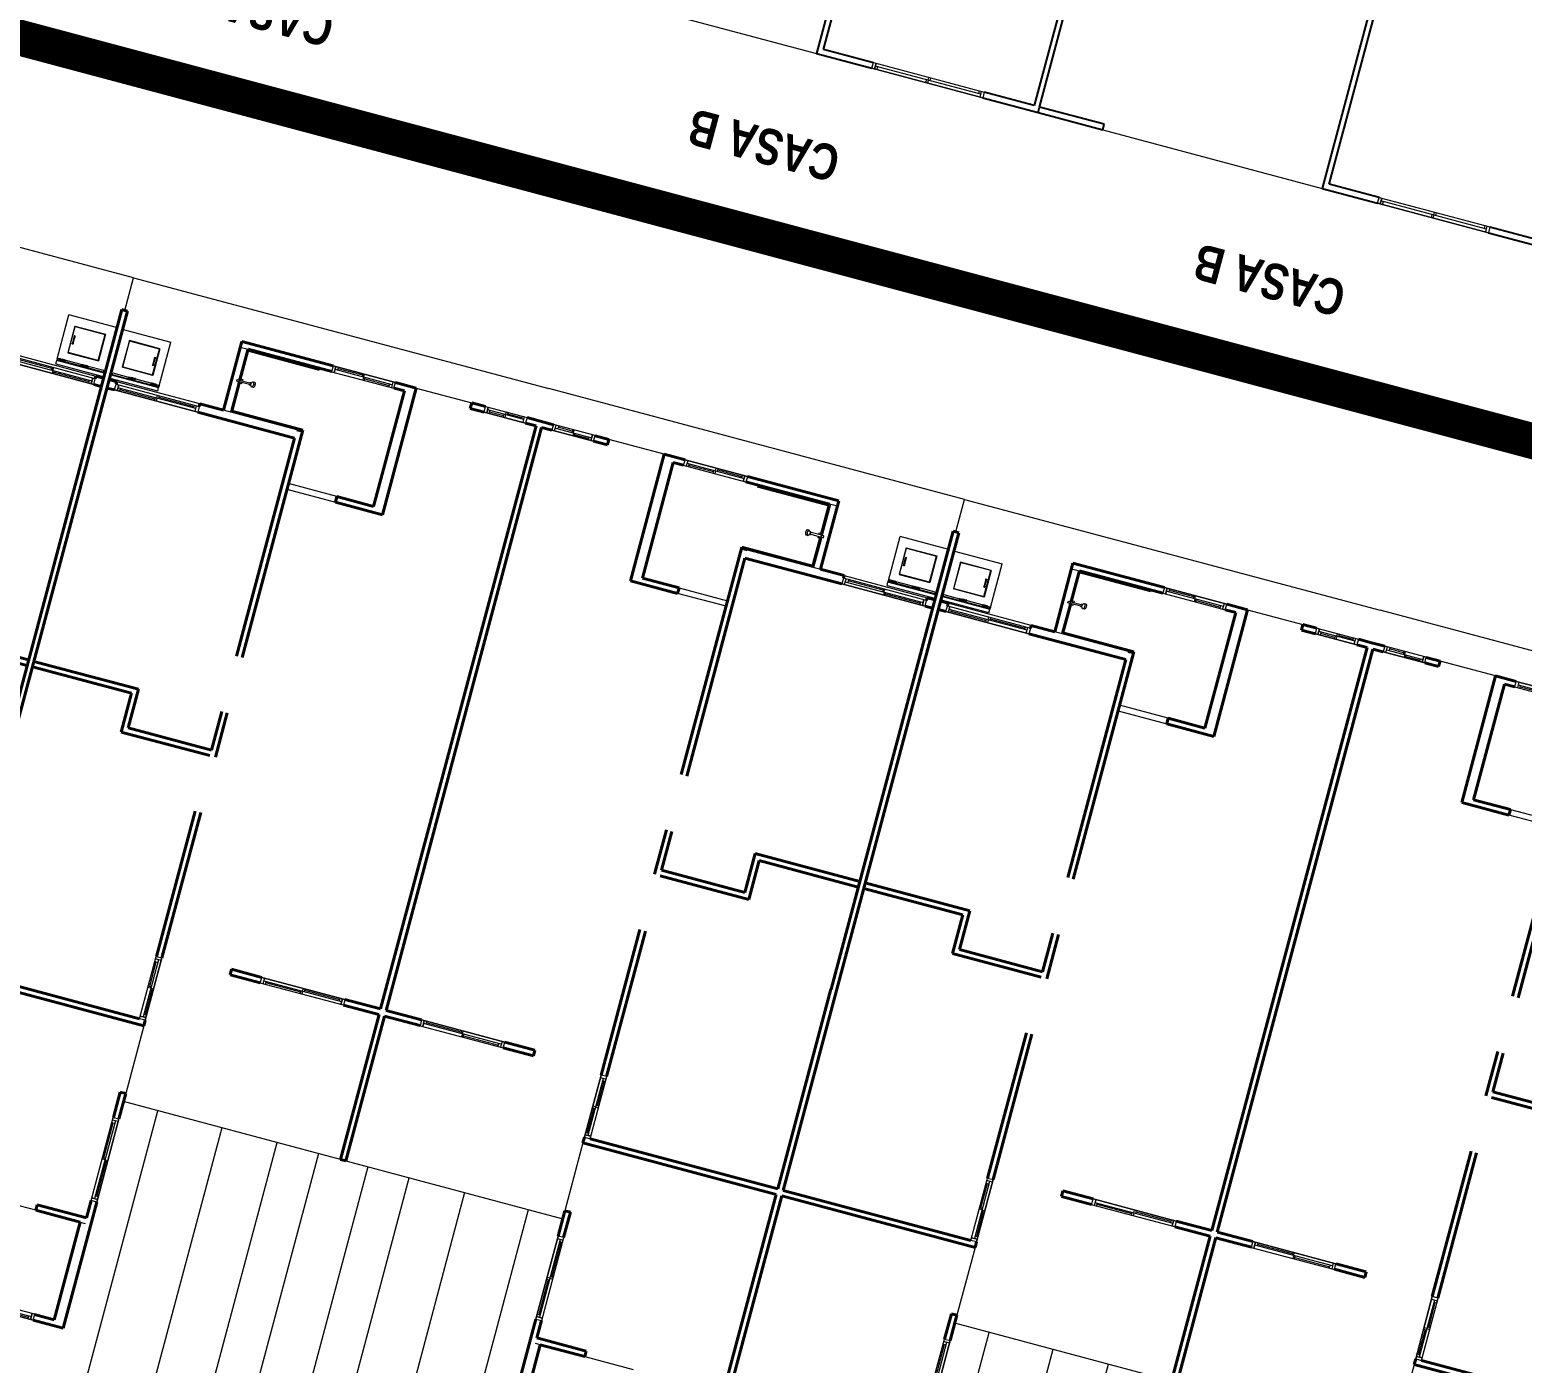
# Model space of a CAD drawing. Header units: metres. Extents: x 689715 to 690980, y 1005284 to 1006835.
# Drawn here: x 690635.59 to 690656.4, y 1005480.28 to 1005498.88 of the extents above; entities that cross this region are included whole.
import ezdxf

# ---------------------------------------------------------------- set-up
doc = ezdxf.new("R2010")
doc.units = ezdxf.units.M
doc.linetypes.add('Dash', pattern=[0.006, 0.003, -0.003])
for name, color, linetype in [('0_HUELLA MAYA 3R', 7, 'Continuous'), ('A-BLDG', 7, 'Continuous'), ('C-LOTE-LINEA', 230, 'Continuous'), ('POLIGONO EFECTIVO FIII', 6, 'Continuous')]:
    doc.layers.add(name, color=color, linetype=linetype)
for name, color, linetype, lineweight in [('A-AREA', 250, 'Dash', 9), ('A-FLOR', 250, 'Continuous', 9), ('A-GLAZ', 151, 'Continuous', 9), ('A-WALL', 250, 'Continuous', 9), ('G-ANNO-TEXT', 2, 'Continuous', 9), ('G-IMPT', 8, 'Continuous', 9), ('P-PIPE', 250, 'Continuous', 9), ('P-SANR-FIXT', 250, 'Continuous', 9), ('Q-SPCQ', 91, 'Continuous', 9)]:
    doc.layers.add(name, color=color, linetype=linetype, lineweight=lineweight)
doc.styles.add('Arial_B', font='', dxfattribs={"width": 0.8, "height": 0.5})
doc.styles.get('Arial_B').set_extended_font_data('Arial', bold=True)

# ---------------------------------------------------------------- blocks, each defined once
blk = doc.blocks.new('Window-Sliding - VENTANA DE 1_60 X 1_20-1075703-PLANO CLAVE')
at = {"layer": 'A-GLAZ'}
for p, q in [((-0.8, -0.04), (-0.8, 0.043)), ((-0.8, 0.043), (0.8, 0.043)), ((-0.8, 0.043), (0.8, 0.043)), ((-0.8, 0.043), (0.8, 0.043)), ((-0.762, 0.043), (-0.762, -0.04)), ((-0.762, -0.04), (-0.762, 0.043)), ((0.762, 0.001), (-0.762, 0.001)), ((-0.727, -0.04), (-0.727, 0.001)), ((-0.022, -0.04), (-0.022, 0.001)), ((0, 0.001), (0, 0.043)), ((0, 0.001), (0, -0.04)), ((0.023, 0.043), (0.023, 0.001)), ((0.727, 0.043), (0.727, 0.001)), ((0.762, -0.04), (0.762, 0.043)), ((0.8, 0.043), (0.8, -0.04)), ((0.8, -0.04), (-0.8, -0.04)), ((-0.8, -0.04), (0.8, -0.04))]:
    blk.add_line(p, q, dxfattribs=at)
blk = doc.blocks.new('FRESNO B')
at = {"layer": 'A-FLOR', "color": 141}
blk.add_line((7.917, 17.35), (4.75, 17.35), dxfattribs=at)
at = {"layer": 'A-WALL', "color": 141, "lineweight": 25}
for p, q in [((2.35, 17.35), (1.55, 17.35)), ((1.55, 17.35), (1.55, 17.27)), ((4.75, 17.35), (3.95, 17.35)), ((4.75, 14.15), (4.75, 17.35)), ((7.917, 17.35), (7.917, 17.27)), ((8.85, 17.35), (7.917, 17.35)), ((1.55, 17.27), (1.55, 17.27)), ((1.55, 17.27), (1.55, 12.65)), ((1.63, 17.27), (2.35, 17.27)), ((1.63, 13.95), (1.63, 17.27)), ((3.95, 17.27), (4.67, 17.27)), ((4.67, 17.27), (4.67, 14.15)), ((7.917, 17.27), (8.85, 17.27)), ((8.85, 17.27), (8.85, 12.65))]:
    blk.add_line(p, q, dxfattribs=at)
at = {"layer": 'A-GLAZ', "color": 141, "rotation": 180}
blk.add_blockref('Window-Sliding - VENTANA DE 1_60 X 1_20-1075703-PLANO CLAVE', (3.15, 17.31), dxfattribs=at)
at = {"layer": 'G-ANNO-TEXT', "color": 141, "insert": (4.063, 19.029), "char_height": 0.5, "width": 2.64557, "attachment_point": 1, "style": 'Arial_B'}
blk.add_mtext('CASA B', dxfattribs=at)
blk = doc.blocks.new('Shower_System-Symmons-Dia-Shower-Tub_Spout - DUCHA-743155-NIVEL 000')
at = {"layer": 'P-PIPE'}
for p, q in [((10.057, 11.284), (10.031, 11.284)), ((10.063, 11.278), (10.057, 11.284)), ((10.07, 11.266), (10.063, 11.278)), ((10.085, 11.266), (10.07, 11.266)), ((10.085, 11.259), (10.091, 11.259)), ((10.241, 11.259), (10.091, 11.259)), ((10.246, 11.278), (10.241, 11.261)), ((10.241, 11.261), (10.241, 11.259)), ((10.241, 11.234), (10.241, 11.259)), ((10.246, 11.215), (10.246, 11.278)), ((10.25, 11.278), (10.246, 11.278)), ((10.25, 11.259), (10.25, 11.278)), ((10.275, 11.259), (10.25, 11.259)), ((10.275, 11.234), (10.275, 11.259)), ((10.031, 11.208), (10.057, 11.208)), ((10.057, 11.208), (10.063, 11.215)), ((10.063, 11.215), (10.07, 11.227)), ((10.07, 11.227), (10.085, 11.227)), ((10.085, 11.234), (10.091, 11.234)), ((10.091, 11.234), (10.241, 11.234)), ((10.241, 11.234), (10.241, 11.232)), ((10.241, 11.232), (10.246, 11.215)), ((10.246, 11.215), (10.25, 11.215)), ((10.25, 11.234), (10.275, 11.234)), ((10.25, 11.215), (10.25, 11.234))]:
    blk.add_line(p, q, dxfattribs=at)
for centre, major_axis, ratio, start_param, end_param in [((10.057, 11.246), (0, 0.038), 0.494548, 0, 3.141593), ((10.085, 11.246), (0, 0.0191), 0.424754, 5.442117, 10.265847), ((10.085, 11.246), (0, 0.0127), 0.424754, 0, 3.141593)]:
    blk.add_ellipse(centre, major_axis=major_axis, ratio=ratio, start_param=start_param, end_param=end_param, dxfattribs=at)
blk.add_open_spline([(10.031, 11.284), (10.029, 11.284), (10.025, 11.282), (10.02, 11.274), (10.017, 11.262), (10.015, 11.25), (10.016, 11.237), (10.018, 11.225), (10.021, 11.218), (10.024, 11.213), (10.026, 11.21), (10.029, 11.209), (10.03, 11.208), (10.031, 11.208)], degree=3, knots=[-1, -1, -1, -1, -0.868421, -0.736842, -0.631579, -0.526316, -0.421053, -0.315789, -0.210526, -0.157895, -0.105263, -0.052632, 0, 0, 0, 0], dxfattribs=at)
for points in [[(10.091, 11.259), (10.09, 11.261), (10.089, 11.263), (10.087, 11.265), (10.086, 11.266), (10.085, 11.266)], [(10.085, 11.227), (10.086, 11.227), (10.087, 11.228), (10.089, 11.23), (10.09, 11.232), (10.091, 11.234)]]:
    blk.add_open_spline(points, degree=3, dxfattribs=at)
at = {"layer": 'P-SANR-FIXT'}
for p, q in [((10.199, 11.278), (10.199, 11.259)), ((10.235, 11.278), (10.199, 11.278)), ((10.244, 11.269), (10.244, 11.278)), ((10.199, 11.234), (10.199, 11.215)), ((10.199, 11.215), (10.235, 11.215)), ((10.244, 11.215), (10.244, 11.224))]:
    blk.add_line(p, q, dxfattribs=at)
blk = doc.blocks.new('Washer_320 - 11ZWSH05_dwg-1011216-NIVEL 000')
at = {"layer": 'G-IMPT'}
for p, q in [((0, 0.686), (0, 0)), ((0, 0.686), (0.051, 0.686)), ((0.049, 0.686), (0.051, 0.686)), ((0.076, 0.686), (0.051, 0.686)), ((0.051, 0), (0.051, 0.686)), ((0.051, 0), (0.051, 0.686)), ((0.056, 0.013), (0.056, 0.673)), ((0.056, 0.013), (0.056, 0.673)), ((0.063, 0.673), (0.056, 0.673)), ((0.056, 0.673), (0.063, 0.673)), ((0.063, 0.013), (0.063, 0.673)), ((0.085, 0.673), (0.063, 0.673)), ((0.063, 0.013), (0.063, 0.673)), ((0.063, 0.673), (0.085, 0.673)), ((0.068, 0.629), (0.07, 0.639)), ((0.076, 0.629), (0.068, 0.629)), ((0.068, 0.629), (0.069, 0.628)), ((0.068, 0.629), (0.068, 0.616)), ((0.076, 0.629), (0.068, 0.629)), ((0.07, 0.639), (0.072, 0.646)), ((0.077, 0.639), (0.07, 0.639)), ((0.07, 0.639), (0.07, 0.635)), ((0.077, 0.639), (0.07, 0.639)), ((0.074, 0.648), (0.072, 0.646)), ((0.079, 0.646), (0.072, 0.646)), ((0.079, 0.646), (0.072, 0.646)), ((0.074, 0.648), (0.081, 0.648)), ((0.074, 0.648), (0.081, 0.648)), ((0.076, 0.629), (0.075, 0.616)), ((0.076, 0.686), (0.076, 0.673)), ((0.076, 0.686), (0.708, 0.686)), ((0.077, 0.639), (0.076, 0.629)), ((0.076, 0.629), (0.081, 0.61)), ((0.077, 0.639), (0.079, 0.646)), ((0.077, 0.639), (0.081, 0.61)), ((0.079, 0.646), (0.081, 0.648)), ((0.079, 0.646), (0.081, 0.61)), ((0.084, 0.646), (0.081, 0.648)), ((0.081, 0.648), (0.081, 0.61)), ((0.084, 0.646), (0.081, 0.61)), ((0.086, 0.639), (0.081, 0.61)), ((0.087, 0.629), (0.081, 0.61)), ((0.084, 0.646), (0.086, 0.639)), ((0.085, 0.641), (0.085, 0.673)), ((0.086, 0.639), (0.087, 0.629)), ((0.087, 0.629), (0.086, 0.628)), ((0.087, 0.629), (0.086, 0.628)), ((0.087, 0.629), (0.088, 0.616)), ((0.708, 0), (0.708, 0.686)), ((0.069, 0.615), (0.068, 0.616)), ((0.068, 0.616), (0.075, 0.616)), ((0.068, 0.616), (0.068, 0.603)), ((0.068, 0.616), (0.075, 0.616)), ((0.069, 0.604), (0.068, 0.603)), ((0.07, 0.604), (0.068, 0.603)), ((0.07, 0.604), (0.068, 0.603)), ((0.068, 0.591), (0.068, 0.603)), ((0.075, 0.603), (0.068, 0.603)), ((0.075, 0.603), (0.068, 0.603)), ((0.069, 0.592), (0.068, 0.591)), ((0.076, 0.591), (0.068, 0.591)), ((0.07, 0.581), (0.068, 0.591)), ((0.076, 0.591), (0.068, 0.591)), ((0.07, 0.584), (0.07, 0.581)), ((0.077, 0.581), (0.07, 0.581)), ((0.07, 0.581), (0.072, 0.574)), ((0.077, 0.581), (0.07, 0.581)), ((0.072, 0.577), (0.072, 0.574)), ((0.074, 0.572), (0.072, 0.574)), ((0.079, 0.574), (0.072, 0.574)), ((0.079, 0.574), (0.072, 0.574)), ((0.074, 0.572), (0.081, 0.572)), ((0.074, 0.572), (0.081, 0.572)), ((0.081, 0.61), (0.075, 0.616)), ((0.075, 0.616), (0.075, 0.603)), ((0.081, 0.61), (0.075, 0.603)), ((0.076, 0.591), (0.075, 0.603)), ((0.076, 0.591), (0.081, 0.61)), ((0.076, 0.591), (0.077, 0.581)), ((0.077, 0.581), (0.081, 0.61)), ((0.077, 0.581), (0.079, 0.574)), ((0.079, 0.574), (0.081, 0.61)), ((0.081, 0.61), (0.079, 0.609)), ((0.081, 0.61), (0.079, 0.609)), ((0.079, 0.574), (0.081, 0.572)), ((0.08, 0.61), (0.081, 0.61)), ((0.08, 0.61), (0.081, 0.61)), ((0.08, 0.61), (0.081, 0.61)), ((0.08, 0.61), (0.081, 0.61)), ((0.088, 0.616), (0.081, 0.61)), ((0.088, 0.603), (0.081, 0.61)), ((0.086, 0.581), (0.081, 0.61)), ((0.087, 0.591), (0.081, 0.61)), ((0.084, 0.574), (0.081, 0.61)), ((0.081, 0.572), (0.081, 0.61)), ((0.084, 0.574), (0.081, 0.572)), ((0.086, 0.581), (0.084, 0.574)), ((0.085, 0.342), (0.085, 0.579)), ((0.086, 0.592), (0.087, 0.591)), ((0.086, 0.592), (0.087, 0.591)), ((0.086, 0.581), (0.087, 0.591)), ((0.087, 0.616), (0.088, 0.616)), ((0.088, 0.603), (0.087, 0.603)), ((0.088, 0.603), (0.087, 0.591)), ((0.088, 0.603), (0.088, 0.616)), ((0.58, 0.564), (0.195, 0.564)), ((0.195, 0.564), (0.195, 0.122)), ((0.2, 0.559), (0.195, 0.564)), ((0.2, 0.127), (0.2, 0.559)), ((0.2, 0.559), (0.575, 0.559)), ((0.332, 0.537), (0.328, 0.533)), ((0.328, 0.528), (0.328, 0.533)), ((0.328, 0.533), (0.339, 0.533)), ((0.332, 0.524), (0.328, 0.528)), ((0.328, 0.528), (0.339, 0.528)), ((0.332, 0.537), (0.337, 0.537)), ((0.332, 0.537), (0.341, 0.536)), ((0.332, 0.524), (0.341, 0.525)), ((0.337, 0.524), (0.332, 0.524)), ((0.344, 0.536), (0.337, 0.537)), ((0.344, 0.525), (0.337, 0.524)), ((0.341, 0.536), (0.339, 0.533)), ((0.339, 0.533), (0.339, 0.528)), ((0.339, 0.533), (0.35, 0.532)), ((0.339, 0.528), (0.35, 0.529)), ((0.341, 0.525), (0.339, 0.528)), ((0.344, 0.536), (0.341, 0.536)), ((0.341, 0.536), (0.35, 0.535)), ((0.35, 0.526), (0.341, 0.525)), ((0.344, 0.525), (0.341, 0.525)), ((0.344, 0.536), (0.35, 0.535)), ((0.344, 0.525), (0.35, 0.526)), ((0.35, 0.535), (0.425, 0.535)), ((0.35, 0.532), (0.35, 0.535)), ((0.35, 0.532), (0.35, 0.529)), ((0.35, 0.532), (0.425, 0.532)), ((0.35, 0.526), (0.35, 0.529)), ((0.425, 0.529), (0.35, 0.529)), ((0.35, 0.526), (0.425, 0.526)), ((0.425, 0.535), (0.431, 0.536)), ((0.425, 0.535), (0.434, 0.536)), ((0.425, 0.535), (0.425, 0.532)), ((0.425, 0.532), (0.436, 0.533)), ((0.425, 0.529), (0.425, 0.532)), ((0.425, 0.529), (0.425, 0.526)), ((0.425, 0.529), (0.436, 0.528)), ((0.431, 0.525), (0.425, 0.526)), ((0.425, 0.526), (0.434, 0.525)), ((0.431, 0.536), (0.438, 0.537)), ((0.431, 0.536), (0.434, 0.536)), ((0.431, 0.525), (0.438, 0.524)), ((0.431, 0.525), (0.434, 0.525)), ((0.443, 0.537), (0.434, 0.536)), ((0.436, 0.533), (0.434, 0.536)), ((0.436, 0.528), (0.434, 0.525)), ((0.443, 0.524), (0.434, 0.525)), ((0.436, 0.528), (0.436, 0.533)), ((0.436, 0.533), (0.447, 0.533)), ((0.436, 0.528), (0.447, 0.528)), ((0.443, 0.537), (0.438, 0.537)), ((0.438, 0.524), (0.443, 0.524)), ((0.443, 0.537), (0.447, 0.533)), ((0.443, 0.524), (0.447, 0.528)), ((0.447, 0.528), (0.447, 0.533)), ((0.58, 0.564), (0.575, 0.559)), ((0.575, 0.559), (0.575, 0.127)), ((0.58, 0.564), (0.58, 0.122)), ((0.074, 0.342), (0.073, 0.342)), ((0.073, 0.316), (0.073, 0.342)), ((0.084, 0.342), (0.073, 0.342)), ((0.074, 0.316), (0.073, 0.316)), ((0.073, 0.316), (0.084, 0.316)), ((0.073, 0.304), (0.074, 0.304)), ((0.073, 0.304), (0.073, 0.278)), ((0.073, 0.304), (0.084, 0.304)), ((0.074, 0.278), (0.073, 0.278)), ((0.084, 0.278), (0.073, 0.278)), ((0.074, 0.266), (0.073, 0.266)), ((0.084, 0.266), (0.073, 0.266)), ((0.073, 0.24), (0.073, 0.266)), ((0.084, 0.24), (0.073, 0.24)), ((0.073, 0.24), (0.074, 0.24)), ((0.089, 0.342), (0.084, 0.342)), ((0.084, 0.316), (0.084, 0.342)), ((0.089, 0.316), (0.084, 0.316)), ((0.089, 0.304), (0.084, 0.304)), ((0.084, 0.278), (0.084, 0.304)), ((0.089, 0.278), (0.084, 0.278)), ((0.084, 0.266), (0.089, 0.266)), ((0.084, 0.266), (0.084, 0.24)), ((0.089, 0.24), (0.084, 0.24)), ((0.085, 0.304), (0.085, 0.316)), ((0.085, 0.266), (0.085, 0.278)), ((0.085, 0.013), (0.085, 0.24)), ((0.089, 0.342), (0.089, 0.316)), ((0.089, 0.304), (0.089, 0.278)), ((0.089, 0.24), (0.089, 0.266)), ((0.063, 0.013), (0.056, 0.013)), ((0.063, 0.013), (0.056, 0.013)), ((0.056, 0.013), (0.057, 0.013)), ((0.063, 0.013), (0.085, 0.013)), ((0.076, 0.013), (0.076, 0)), ((0.2, 0.127), (0.195, 0.122)), ((0.58, 0.122), (0.195, 0.122)), ((0.2, 0.127), (0.575, 0.127)), ((0.575, 0.127), (0.58, 0.122)), ((0, 0), (0.051, 0)), ((0.051, 0), (0.049, 0)), ((0.076, 0), (0.051, 0)), ((0.708, 0), (0.076, 0))]:
    blk.add_line(p, q, dxfattribs=at)
blk = doc.blocks.new('Washer_320 - LAVADORA-1011223-NIVEL 000')
blk.add_blockref('Washer_320 - 11ZWSH05_dwg-1011216-NIVEL 000', (0, 0))
blk = doc.blocks.new('Window-Sliding - VENTANA DE 1_20 X 1_20-1016692-NIVEL 000')
at = {"layer": 'A-GLAZ'}
for p, q in [((0.6, 0.04), (-0.6, 0.04)), ((-0.6, 0.04), (-0.6, -0.043)), ((-0.6, 0.04), (0.6, 0.04)), ((-0.562, -0.043), (-0.562, 0.04)), ((-0.562, 0.04), (-0.562, -0.043)), ((-0.527, 0.04), (-0.527, -0.001)), ((-0.022, 0.019), (-0.527, 0.019)), ((-0.022, 0.04), (-0.022, -0.001)), ((0, -0.001), (0, 0.04)), ((0.562, 0.04), (0.562, -0.043)), ((0.6, -0.043), (0.6, 0.04)), ((-0.6, -0.043), (0.6, -0.043)), ((-0.6, -0.043), (0.6, -0.043)), ((-0.6, -0.043), (0.6, -0.043)), ((0.562, -0.001), (-0.562, -0.001)), ((0, -0.001), (0, -0.043)), ((0.023, -0.043), (0.023, -0.001)), ((0.023, -0.022), (0.527, -0.022)), ((0.527, -0.043), (0.527, -0.001))]:
    blk.add_line(p, q, dxfattribs=at)
blk = doc.blocks.new('Window-Sliding - VENTANA DE 1_20 X 1_20-775562-NIVEL 000')
at = {"layer": 'A-GLAZ'}
for p, q in [((0.6, 0.06), (-0.6, 0.06)), ((-0.6, 0.06), (-0.6, -0.023)), ((-0.6, 0.06), (0.6, 0.06)), ((-0.562, -0.023), (-0.562, 0.06)), ((-0.562, 0.06), (-0.562, -0.023)), ((0.562, 0.019), (-0.562, 0.019)), ((-0.527, 0.06), (-0.527, 0.019)), ((-0.022, 0.039), (-0.527, 0.039)), ((-0.022, 0.06), (-0.022, 0.019)), ((0, 0.019), (0, 0.06)), ((0, 0.019), (0, -0.023)), ((0.023, -0.023), (0.023, 0.019)), ((0.527, -0.023), (0.527, 0.019)), ((0.562, 0.06), (0.562, -0.023)), ((0.6, -0.023), (0.6, 0.06)), ((-0.6, -0.023), (0.6, -0.023)), ((-0.6, -0.023), (0.6, -0.023)), ((-0.6, -0.023), (0.6, -0.023)), ((0.023, -0.002), (0.527, -0.002))]:
    blk.add_line(p, q, dxfattribs=at)
blk = doc.blocks.new('Window-Sliding - VENTANA DE 0_60X0_90-1017190-NIVEL 000')
at = {"layer": 'A-GLAZ'}
for p, q in [((0.3, 0.04), (-0.3, 0.04)), ((-0.3, 0.04), (-0.3, -0.043)), ((-0.3, 0.04), (0.3, 0.04)), ((-0.262, -0.043), (-0.262, 0.04)), ((-0.262, 0.04), (-0.262, -0.043)), ((-0.227, 0.04), (-0.227, -0.001)), ((-0.022, 0.019), (-0.227, 0.019)), ((-0.022, 0.04), (-0.022, -0.001)), ((0, -0.001), (0, 0.04)), ((0.262, 0.04), (0.262, -0.043)), ((0.3, -0.043), (0.3, 0.04)), ((-0.3, -0.043), (0.3, -0.043)), ((-0.3, -0.043), (0.3, -0.043)), ((-0.3, -0.043), (0.3, -0.043)), ((0.262, -0.001), (-0.262, -0.001)), ((0, -0.001), (0, -0.043)), ((0.023, -0.043), (0.023, -0.001)), ((0.023, -0.022), (0.227, -0.022)), ((0.227, -0.043), (0.227, -0.001))]:
    blk.add_line(p, q, dxfattribs=at)
blk = doc.blocks.new('Window-Sliding - VENTANA DE 0_90 X 0_60-1017514-NIVEL 000')
at = {"layer": 'A-GLAZ'}
for p, q in [((-0.45, -0.04), (-0.45, 0.043)), ((-0.45, 0.043), (0.45, 0.043)), ((-0.45, 0.043), (0.45, 0.043)), ((-0.45, 0.043), (0.45, 0.043)), ((-0.412, 0.043), (-0.412, -0.04)), ((-0.412, -0.04), (-0.412, 0.043)), ((0.412, 0.001), (-0.412, 0.001)), ((-0.377, -0.04), (-0.377, 0.001)), ((-0.022, -0.04), (-0.022, 0.001)), ((0, 0.001), (0, 0.043)), ((0, 0.001), (0, -0.04)), ((0.023, 0.043), (0.023, 0.001)), ((0.023, 0.022), (0.377, 0.022)), ((0.377, 0.043), (0.377, 0.001)), ((0.412, -0.04), (0.412, 0.043)), ((0.45, 0.043), (0.45, -0.04)), ((0.45, -0.04), (-0.45, -0.04)), ((-0.45, -0.04), (0.45, -0.04)), ((-0.022, -0.019), (-0.377, -0.019))]:
    blk.add_line(p, q, dxfattribs=at)
blk = doc.blocks.new('Window-Sliding - VENTANA DE 0_90 X 0_60-1061438-NIVEL 000')
at = {"layer": 'A-GLAZ'}
for p, q in [((-0.45, -0.04), (-0.45, 0.043)), ((-0.45, 0.043), (0.45, 0.043)), ((-0.45, 0.043), (0.45, 0.043)), ((-0.45, 0.043), (0.45, 0.043)), ((-0.412, 0.043), (-0.412, -0.04)), ((-0.412, -0.04), (-0.412, 0.043)), ((0.412, 0.001), (-0.412, 0.001)), ((-0.377, -0.04), (-0.377, 0.001)), ((-0.022, -0.04), (-0.022, 0.001)), ((0, 0.001), (0, 0.043)), ((0, 0.001), (0, -0.04)), ((0.023, 0.043), (0.023, 0.001)), ((0.023, 0.022), (0.377, 0.022)), ((0.377, 0.043), (0.377, 0.001)), ((0.412, -0.04), (0.412, 0.043)), ((0.45, 0.043), (0.45, -0.04)), ((0.45, -0.04), (-0.45, -0.04)), ((-0.45, -0.04), (0.45, -0.04)), ((-0.022, -0.019), (-0.377, -0.019))]:
    blk.add_line(p, q, dxfattribs=at)
blk = doc.blocks.new('Window-Sliding - VENTANA DE 1_20 x0_90-1059263-NIVEL 000')
at = {"layer": 'A-GLAZ'}
for p, q in [((0.45, 0.04), (-0.45, 0.04)), ((-0.45, 0.04), (-0.45, -0.043)), ((-0.45, 0.04), (0.45, 0.04)), ((-0.412, -0.043), (-0.412, 0.04)), ((-0.412, 0.04), (-0.412, -0.043)), ((-0.377, 0.04), (-0.377, -0.001)), ((-0.022, 0.019), (-0.377, 0.019)), ((-0.022, 0.04), (-0.022, -0.001)), ((0, -0.001), (0, 0.04)), ((0.412, 0.04), (0.412, -0.043)), ((0.45, -0.043), (0.45, 0.04)), ((-0.45, -0.043), (0.45, -0.043)), ((-0.45, -0.043), (0.45, -0.043)), ((-0.45, -0.043), (0.45, -0.043)), ((0.412, -0.001), (-0.412, -0.001)), ((0, -0.001), (0, -0.043)), ((0.023, -0.043), (0.023, -0.001)), ((0.023, -0.022), (0.377, -0.022)), ((0.377, -0.043), (0.377, -0.001))]:
    blk.add_line(p, q, dxfattribs=at)
blk = doc.blocks.new('MEDIANERA')
at = {"layer": 'A-AREA', "color": 8}
blk.add_line((12.04, 5.175), (12.04, 5.176), dxfattribs=at)
at = {"layer": 'A-FLOR', "color": 8}
for p, q in [((12.04, 12.257), (6.04, 12.257)), ((12.04, 11.787), (12.04, 12.257)), ((7.83, 11.787), (7.03, 11.787)), ((8.51, 10.039), (9.21, 10.039)), ((9.21, 9.959), (8.51, 9.959)), ((12.04, 5.175), (12.04, 5.176)), ((9.21, 2.211), (9.21, 1.231)), ((6.08, 1.116), (9.21, 1.116)), ((6.396, 1.116), (6.396, -5.714)), ((6.993, -5.714), (6.993, 1.116)), ((7.793, 1.116), (7.793, -5.714)), ((8.714, -5.714), (8.714, 1.116)), ((10.002, -0.665), (10.702, -0.665))]:
    blk.add_line(p, q, dxfattribs=at)
at = {"layer": 'A-WALL', "color": 8, "lineweight": 40}
for p, q in [((6.23, 11.787), (6.04, 11.787)), ((6.08, 11.707), (6.23, 11.707)), ((6.08, 3.288), (6.08, 11.707)), ((7.03, 11.787), (6.83, 11.787)), ((6.83, 11.707), (7.03, 11.707)), ((7.03, 11.707), (7.03, 11.787)), ((7.83, 11.787), (7.83, 9.959)), ((8.13, 11.787), (7.83, 11.787)), ((7.98, 10.039), (7.98, 11.707)), ((7.98, 11.707), (8.13, 11.707)), ((10.35, 11.787), (9.03, 11.787)), ((9.03, 11.707), (10.235, 11.707)), ((9.201, 11.707), (9.201, 11.692)), ((9.201, 11.692), (10.235, 11.692)), ((10.235, 11.692), (10.235, 11.259)), ((10.35, 10.797), (10.35, 11.787)), ((12.04, 11.787), (12, 11.787)), ((12, 11.787), (12, 5.176)), ((10.235, 11.234), (10.235, 10.812)), ((9.21, 10.812), (9.21, 7.529)), ((10.235, 10.812), (9.21, 10.812)), ((9.29, 10.797), (9.21, 10.797)), ((9.29, 10.677), (10.69, 10.677)), ((9.29, 7.529), (9.29, 10.677)), ((10.69, 10.797), (10.35, 10.797)), ((10.69, 10.76), (10.69, 10.797)), ((11.999, 10.797), (11.89, 10.797)), ((11.89, 10.797), (11.89, 10.76)), ((11.89, 10.677), (11.996, 10.677)), ((11.997, 10.677), (12, 10.677)), ((8.51, 10.039), (7.98, 10.039)), ((8.51, 9.959), (8.51, 10.039)), ((7.83, 9.959), (8.51, 9.959)), ((9.21, 6.729), (9.21, 6.09)), ((9.29, 6.17), (9.29, 6.729)), ((10.49, 6.729), (10.49, 6.17)), ((12, 6.729), (10.49, 6.729)), ((10.57, 6.09), (10.57, 6.649)), ((10.57, 6.649), (12, 6.649)), ((10.49, 6.17), (9.29, 6.17)), ((9.29, 6.09), (10.57, 6.09)), ((9.21, 5.29), (9.21, 3.191)), ((9.29, 3.191), (9.29, 5.29)), ((12, 5.175), (12, 2.291)), ((6.08, 1.116), (6.08, 3.208)), ((6.594, 3.288), (6.081, 3.288)), ((6.081, 3.208), (6.594, 3.208)), ((8.23, 3.288), (7.794, 3.288)), ((7.794, 3.208), (8.23, 3.208)), ((8.23, 3.208), (8.23, 3.288)), ((9.21, 2.291), (9.21, 2.211)), ((12, 2.291), (9.292, 2.291)), ((9.21, 2.211), (12, 2.211)), ((12, 2.211), (12, -1.084)), ((6.04, 1.116), (6.08, 1.116)), ((9.29, 1.231), (9.21, 1.231)), ((9.21, 1.231), (9.21, 0.866)), ((9.29, 0.866), (9.29, 1.231)), ((9.21, -0.334), (9.21, -2.154)), ((9.29, -0.585), (9.29, -0.334)), ((10.002, -0.585), (9.29, -0.585)), ((10.002, -0.665), (10.002, -0.585)), ((9.36, -2.074), (9.36, -0.665)), ((9.36, -0.665), (10.002, -0.665)), ((9.643, -2.074), (9.36, -2.074)), ((9.21, -2.154), (9.643, -2.154))]:
    blk.add_line(p, q, dxfattribs=at)
at = {"layer": 'A-WALL', "color": 8}
for p, q in [((10.35, 11.707), (10.235, 11.707)), ((10.25, 11.707), (10.25, 11.278)), ((10.25, 11.215), (10.25, 10.797)), ((9.29, 10.797), (10.35, 10.797)), ((10.69, 10.797), (11.89, 10.797)), ((11.997, 10.677), (11.996, 10.677)), ((11.999, 10.797), (12, 10.797)), ((6.081, 3.288), (6.08, 3.288)), ((6.081, 3.208), (6.08, 3.208)), ((9.36, -0.665), (9.29, -0.665))]:
    blk.add_line(p, q, dxfattribs=at)
at = {"layer": 'A-GLAZ', "color": 8}
for name, p, rotation in [('Window-Sliding - VENTANA DE 0_60X0_90-1017190-NIVEL 000', (6.53, 11.747), 180), ('Window-Sliding - VENTANA DE 0_90 X 0_60-1017514-NIVEL 000', (8.58, 11.747), 180), ('Window-Sliding - VENTANA DE 1_20 X 1_20-775562-NIVEL 000', (11.29, 10.737), 180), ('Window-Sliding - VENTANA DE 1_20 x0_90-1059263-NIVEL 000', (9.25, 2.741), 90), ('Window-Sliding - VENTANA DE 1_20 X 1_20-1016692-NIVEL 000', (9.25, 0.266), 90)]:
    blk.add_blockref(name, p, dxfattribs=dict(at, rotation=rotation))
for name, p in [('Window-Sliding - VENTANA DE 1_20 X 1_20-1016692-NIVEL 000', (7.193, 3.248)), ('Window-Sliding - VENTANA DE 0_90 X 0_60-1061438-NIVEL 000', (10.093, -2.114))]:
    blk.add_blockref(name, p, dxfattribs=at)
at = {"layer": 'P-SANR-FIXT', "color": 8}
blk.add_blockref('Shower_System-Symmons-Dia-Shower-Tub_Spout - DUCHA-743155-NIVEL 000', (0, 0), dxfattribs=at)
at = {"layer": 'Q-SPCQ', "color": 8, "rotation": 90}
blk.add_blockref('Washer_320 - LAVADORA-1011223-NIVEL 000', (11.99, 10.816), dxfattribs=at)
blk = doc.blocks.new('HUELLA MAYA 3R')
at = {"layer": '0_HUELLA MAYA 3R'}
for p in [(0.96, -15.086), (12.96, -15.086)]:
    blk.add_blockref('MEDIANERA', p, dxfattribs=at)
at = {"layer": '0_HUELLA MAYA 3R', "xscale": -1}
for p in [(13.04, -15.086), (25.04, -15.086), (37.04, -15.086)]:
    blk.add_blockref('MEDIANERA', p, dxfattribs=at)

msp = doc.modelspace()

# ---------------------------------------------------------------- linework, layer by layer
at = {"layer": 'C-LOTE-LINEA'}
msp.add_lwpolyline([(690844.074, 1005443.127), (690613.606, 1005504.596)], dxfattribs=at)
at = {"layer": 'POLIGONO EFECTIVO FIII', "linetype": 'Continuous', "ltscale": 10, "const_width": 0.5}
msp.add_lwpolyline([(690669.467, 1005714.035), (690613.606, 1005504.596), (690844.074, 1005443.127)], dxfattribs=at)

# ---------------------------------------------------------------- block references
at = {"layer": '0_HUELLA MAYA 3R', "xscale": -1, "rotation": 345.0660436871627}
msp.add_blockref('HUELLA MAYA 3R', (690661.917, 1005491.711), dxfattribs=at)
at = {"layer": 'A-BLDG', "rotation": 165.0663971945302}
for p in [(690648.568, 1005515.971), (690655.622, 1005514.089), (690662.675, 1005512.208)]:
    msp.add_blockref('FRESNO B', p, dxfattribs=at)

doc.saveas('drawing.dxf')
